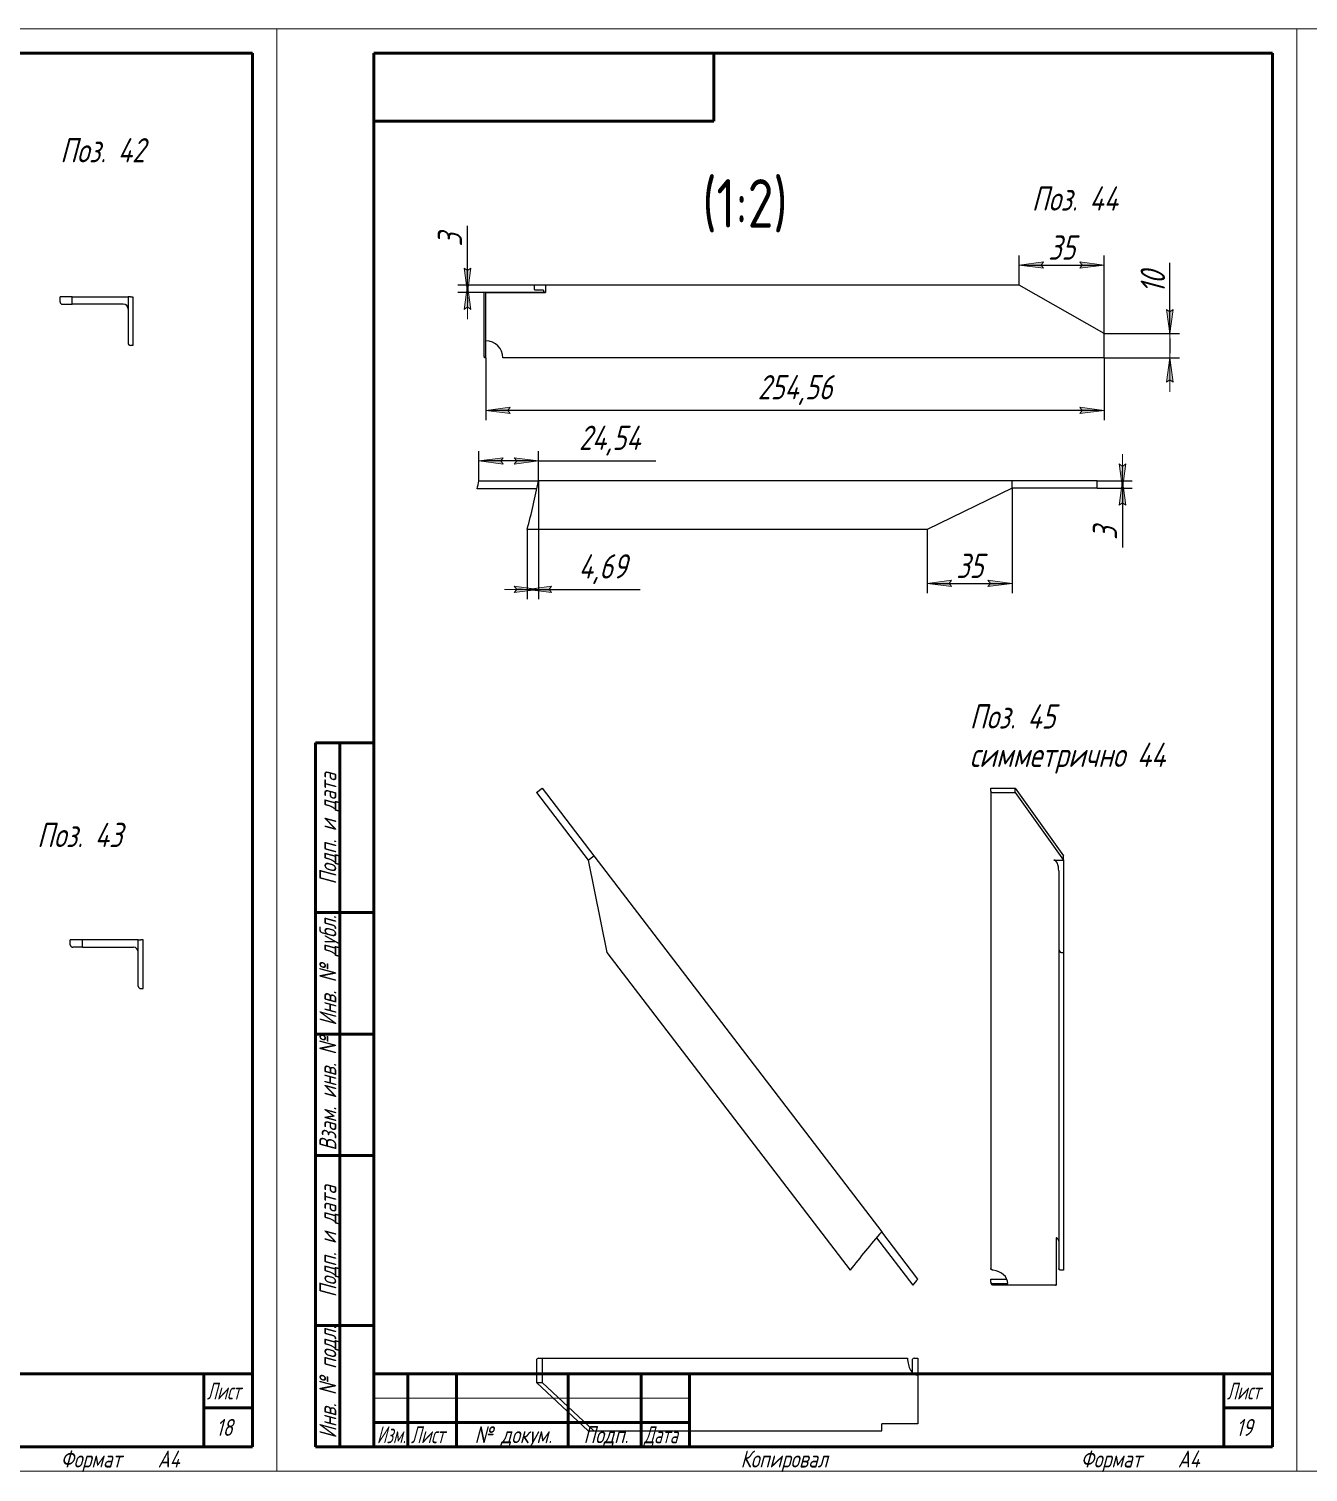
# Model space of a CAD drawing. Header units: millimetres. Extents: x 0 to 6300, y -537 to 1019.
# Drawn here: x 3939 to 4202.3, y -0.2 to 297 of the extents above; entities that cross this region are included whole.
import ezdxf

# ---------------------------------------------------------------- set-up
doc = ezdxf.new("R2010")
doc.units = ezdxf.units.MM
doc.linetypes.add('K5LT_BASIC', pattern=[0])
doc.linetypes.add('K5LT_THIN', pattern=[0])
doc.layers.add('Системный слой', color=7, linetype='Continuous')
doc.layers.add('Системный слой (1)', color=7, linetype='Continuous', true_color=0x909090)
doc.styles.add('KDIMTEXTSTYLE', font='GOST_AU.SHX', dxfattribs={"width": 0.96, "oblique": 15, "height": 5})
doc.styles.add('KTEXTSTYLE', font='GOST_AU.SHX', dxfattribs={"width": 0.96, "height": 5})
doc.dimstyles.new('KDIMSTYLE (0.50)', dxfattribs={"dimtxt": 5, "dimasz": 1, "dimexe": 2, "dimexo": 0, "dimgap": 1, "dimtad": 1, "dimlfac": 2, "dimtxsty": 'KDIMTEXTSTYLE', "dimsah": 1, "dimcen": 0, "dimdle": 1, "dimadec": 0, "dimazin": 0, "dimtfac": 0.667, "dimtmove": 0, "dimatfit": 3, "dimfxl": 1, "dimtvp": 1, "dimtolj": 1, "dimtzin": 0, "dimarcsym": 0})

# ---------------------------------------------------------------- blocks, each defined once
blk = doc.blocks.new('KDIMARROW_01')
at = {"layer": 'Системный слой'}
blk.add_hatch(color=0, dxfattribs=at).paths.add_polyline_path([(0, 0), (-5, 0.66), (-4.5, 0), (-5, -0.66)])
at = {"layer": 'Системный слой', "color": 0, "linetype": 'K5LT_THIN', "lineweight": 18}
for p, q in [((-4.5, 0), (-5, 0.66)), ((-5, 0.66), (0, 0)), ((0, 0), (-5, -0.66)), ((-5, -0.66), (-4.5, 0))]:
    blk.add_line(p, q, dxfattribs=at)
at = {"layer": 'Системный слой (1)', "color": 0, "linetype": 'K5LT_THIN', "lineweight": 18}
blk.add_line((0, 0), (-1, 0), dxfattribs=at)
blk = doc.blocks.new('D145')
at = {"color": 0, "lineweight": -2}
for p, q in [((4031.63, 203.89), (4031.63, 210.01)), ((4043.9, 203.89), (4043.9, 210.01)), ((4042.9, 208.01), (4032.63, 208.01)), ((4043.9, 208.01), (4068.03, 208.01))]:
    blk.add_line(p, q, dxfattribs=at)
at = {"layer": 'Defpoints', "color": 0}
for p in [(4031.63, 208.01), (4031.63, 203.89), (4043.9, 203.89)]:
    blk.add_point(p, dxfattribs=at)
at = {"color": 0, "lineweight": -2, "rotation": 180}
blk.add_blockref('KDIMARROW_01', (4031.63, 208.01), dxfattribs=at)
at = {"color": 0, "lineweight": -2}
blk.add_blockref('KDIMARROW_01', (4043.9, 208.01), dxfattribs=at)
at = {"color": 7, "insert": (4058.52, 212.2), "char_height": 5, "attachment_point": 5, "style": 'KDIMTEXTSTYLE'}
blk.add_mtext('\\A1;\\H5.0;\\W0.965;\\Q15;24,54', dxfattribs=at)
blk = doc.blocks.new('KDIMARROW_02')
at = {"layer": 'Системный слой'}
blk.add_hatch(color=0, dxfattribs=at).paths.add_polyline_path([(4.5, 0), (5, 0.66), (0, 0), (5, -0.66)])
at = {"layer": 'Системный слой', "color": 0, "linetype": 'K5LT_THIN', "lineweight": 18}
for p, q in [((5, 0.66), (0, 0)), ((0, 0), (5, -0.66)), ((0, 0), (7, 0)), ((4.5, 0), (5, 0.66)), ((5, -0.66), (4.5, 0))]:
    blk.add_line(p, q, dxfattribs=at)
at = {"layer": 'Системный слой (1)', "color": 0, "linetype": 'K5LT_THIN', "lineweight": 18}
blk.add_line((0, 0), (-1, 0), dxfattribs=at)
blk = doc.blocks.new('D146')
at = {"color": 0, "lineweight": -2}
for p, q in [((4043.9, 203.89), (4043.9, 179.57)), ((4041.55, 193.89), (4041.55, 179.57)), ((4040.55, 181.57), (4039.55, 181.57)), ((4041.55, 181.57), (4043.9, 181.57)), ((4043.9, 181.57), (4064.8, 181.57)), ((4044.9, 181.57), (4045.9, 181.57))]:
    blk.add_line(p, q, dxfattribs=at)
at = {"layer": 'Defpoints', "color": 0}
for p in [(4043.9, 203.89), (4041.55, 193.89), (4043.9, 181.57)]:
    blk.add_point(p, dxfattribs=at)
at = {"color": 0, "lineweight": -2, "rotation": 180}
blk.add_blockref('KDIMARROW_02', (4043.9, 181.57), dxfattribs=at)
at = {"color": 0, "lineweight": -2}
blk.add_blockref('KDIMARROW_02', (4041.55, 181.57), dxfattribs=at)
at = {"color": 7, "insert": (4057.1, 185.72), "char_height": 5, "attachment_point": 5, "style": 'KDIMTEXTSTYLE'}
blk.add_mtext('\\A1;\\H5.0;\\W0.965;\\Q15;4,69', dxfattribs=at)
blk = doc.blocks.new('D147')
at = {"color": 0, "lineweight": -2}
for p, q in [((4141.41, 202.39), (4141.41, 180.81)), ((4123.91, 193.89), (4123.91, 180.81)), ((4124.91, 182.81), (4140.41, 182.81))]:
    blk.add_line(p, q, dxfattribs=at)
at = {"layer": 'Defpoints', "color": 0}
for p in [(4141.41, 202.39), (4123.91, 193.89), (4141.41, 182.81)]:
    blk.add_point(p, dxfattribs=at)
at = {"color": 0, "lineweight": -2, "rotation": 180}
blk.add_blockref('KDIMARROW_01', (4123.91, 182.81), dxfattribs=at)
at = {"color": 0, "lineweight": -2}
blk.add_blockref('KDIMARROW_01', (4141.41, 182.81), dxfattribs=at)
at = {"color": 7, "insert": (4132.66, 186.41), "char_height": 5, "attachment_point": 5, "style": 'KDIMTEXTSTYLE'}
blk.add_mtext('\\A1;\\H5.0;\\W0.965;\\Q15;35', dxfattribs=at)
blk = doc.blocks.new('D148')
at = {"color": 0, "lineweight": -2}
for p, q in [((4164.12, 204.89), (4164.12, 205.89)), ((4158.91, 203.89), (4166.12, 203.89)), ((4158.91, 202.39), (4166.12, 202.39)), ((4164.12, 203.89), (4164.12, 202.39)), ((4164.12, 202.39), (4164.12, 190.21)), ((4164.12, 201.39), (4164.12, 200.39))]:
    blk.add_line(p, q, dxfattribs=at)
at = {"layer": 'Defpoints', "color": 0}
for p in [(4158.91, 203.89), (4158.91, 202.39), (4164.12, 202.39)]:
    blk.add_point(p, dxfattribs=at)
at = {"color": 0, "lineweight": -2}
for p, rotation in [((4164.12, 202.39), 90), ((4164.12, 203.89), 270)]:
    blk.add_blockref('KDIMARROW_02', p, dxfattribs=dict(at, rotation=rotation))
at = {"color": 7, "insert": (4160.52, 193.1), "char_height": 5, "attachment_point": 5, "rotation": 90, "style": 'KDIMTEXTSTYLE'}
blk.add_mtext('\\A1;\\H5.0;\\W0.965;\\Q15;3', dxfattribs=at)
blk = doc.blocks.new('D149')
at = {"color": 0, "lineweight": -2}
for p, q in [((4173.86, 234.24), (4173.86, 248.82)), ((4160.34, 234.24), (4175.86, 234.24)), ((4173.86, 233.24), (4173.86, 230.24)), ((4160.34, 229.24), (4175.86, 229.24))]:
    blk.add_line(p, q, dxfattribs=at)
at = {"layer": 'Defpoints', "color": 0}
for p in [(4160.34, 234.24), (4160.34, 229.24), (4173.86, 229.24)]:
    blk.add_point(p, dxfattribs=at)
at = {"color": 0, "lineweight": -2}
for p, rotation in [((4173.86, 234.24), 90), ((4173.86, 229.24), 270)]:
    blk.add_blockref('KDIMARROW_02', p, dxfattribs=dict(at, rotation=rotation))
at = {"color": 7, "insert": (4170.36, 244.8), "char_height": 5, "attachment_point": 5, "rotation": 90, "style": 'KDIMTEXTSTYLE'}
blk.add_mtext('\\A1;\\H5.0;\\W0.965;\\Q15;10', dxfattribs=at)
blk = doc.blocks.new('D150')
at = {"color": 0, "lineweight": -2}
for p, q in [((4142.84, 244.24), (4142.84, 250.35)), ((4160.34, 234.24), (4160.34, 250.35)), ((4143.84, 248.35), (4159.34, 248.35))]:
    blk.add_line(p, q, dxfattribs=at)
at = {"layer": 'Defpoints', "color": 0}
for p in [(4160.34, 248.35), (4142.84, 244.24), (4160.34, 234.24)]:
    blk.add_point(p, dxfattribs=at)
at = {"color": 0, "lineweight": -2, "rotation": 180}
blk.add_blockref('KDIMARROW_01', (4142.84, 248.35), dxfattribs=at)
at = {"color": 0, "lineweight": -2}
blk.add_blockref('KDIMARROW_01', (4160.34, 248.35), dxfattribs=at)
at = {"color": 7, "insert": (4151.59, 251.96), "char_height": 5, "attachment_point": 5, "style": 'KDIMTEXTSTYLE'}
blk.add_mtext('\\A1;\\H5.0;\\W0.965;\\Q15;35', dxfattribs=at)
blk = doc.blocks.new('D151')
at = {"color": 0, "lineweight": -2}
for p, q in [((4029.27, 244.24), (4029.27, 256.42)), ((4045.33, 244.24), (4027.27, 244.24)), ((4029.27, 245.24), (4029.27, 246.24)), ((4029.27, 244.24), (4029.27, 242.74)), ((4045.33, 242.74), (4027.27, 242.74)), ((4029.27, 241.74), (4029.27, 240.74))]:
    blk.add_line(p, q, dxfattribs=at)
at = {"layer": 'Defpoints', "color": 0}
for p in [(4045.33, 244.24), (4029.27, 242.74), (4045.33, 242.74)]:
    blk.add_point(p, dxfattribs=at)
at = {"color": 0, "lineweight": -2}
for p, rotation in [((4029.27, 242.74), 90), ((4029.27, 244.24), 270)]:
    blk.add_blockref('KDIMARROW_02', p, dxfattribs=dict(at, rotation=rotation))
at = {"color": 7, "insert": (4025.67, 253.53), "char_height": 5, "attachment_point": 5, "rotation": 90, "style": 'KDIMTEXTSTYLE'}
blk.add_mtext('\\A1;\\H5.0;\\W0.965;\\Q15;3', dxfattribs=at)
blk = doc.blocks.new('D152')
at = {"color": 0, "lineweight": -2}
for p, q in [((4033.06, 229.24), (4033.06, 216.42)), ((4160.34, 229.24), (4160.34, 216.42)), ((4159.34, 218.42), (4034.06, 218.42))]:
    blk.add_line(p, q, dxfattribs=at)
at = {"layer": 'Defpoints', "color": 0}
for p in [(4033.06, 229.24), (4160.34, 229.24), (4033.06, 218.42)]:
    blk.add_point(p, dxfattribs=at)
at = {"color": 0, "lineweight": -2, "rotation": 180}
blk.add_blockref('KDIMARROW_01', (4033.06, 218.42), dxfattribs=at)
at = {"color": 0, "lineweight": -2}
blk.add_blockref('KDIMARROW_01', (4160.34, 218.42), dxfattribs=at)
at = {"color": 7, "insert": (4096.7, 222.62), "char_height": 5, "attachment_point": 5, "style": 'KDIMTEXTSTYLE'}
blk.add_mtext('\\A1;\\H5.0;\\W0.965;\\Q15;254,56', dxfattribs=at)
blk = doc.blocks.new('U21')
at = {"color": 7, "linetype": 'K5LT_THIN', "lineweight": 18}
for p, q in [((3780, 0), (3780, 297)), ((3780, 297), (3990, 297)), ((3990, 297), (3990, 0)), ((3800, 15), (3865, 15)), ((3990, 0), (3780, 0))]:
    blk.add_line(p, q, dxfattribs=at)
at = {"color": 5, "linetype": 'K5LT_BASIC', "lineweight": 60, "true_color": 0x0000ff}
for p, q in [((3800, 5), (3800, 292)), ((3800, 292), (3985, 292)), ((3870, 292), (3870, 278)), ((3985, 292), (3985, 5)), ((3870, 278), (3800, 278)), ((3788, 5), (3788, 150)), ((3800, 150), (3788, 150)), ((3793, 5), (3793, 150)), ((3800, 115), (3788, 115)), ((3800, 90), (3788, 90)), ((3800, 65), (3788, 65)), ((3800, 30), (3788, 30)), ((3800, 20), (3985, 20)), ((3800, 5), (3800, 20)), ((3807, 5), (3807, 20)), ((3817, 5), (3817, 20)), ((3840, 5), (3840, 20)), ((3855, 5), (3855, 20)), ((3865, 5), (3865, 20)), ((3975, 5), (3975, 20)), ((3975, 13), (3985, 13)), ((3800, 10), (3807, 10)), ((3807, 10), (3817, 10)), ((3817, 10), (3840, 10)), ((3840, 10), (3855, 10)), ((3855, 10), (3865, 10)), ((3800, 5), (3788, 5)), ((3985, 5), (3800, 5))]:
    blk.add_line(p, q, dxfattribs=at)
at = {"color": 7, "char_height": 2.5, "attachment_point": 1, "rotation": 90, "style": 'KTEXTSTYLE'}
for s, insert in [('\\H3.5;\\W0.965;\\Q15;\\Q15;Подп. и дата', (3788.77, 120.8)), ('\\H3.5;\\W0.965;\\Q15;\\Q15;Инв. № дубл.', (3788.77, 91.71)), ('\\H3.5;\\W0.965;\\Q15;\\Q15;Взам. инв. №', (3788.77, 65.98)), ('\\H3.5;\\W0.965;\\Q15;\\Q15;Подп. и дата', (3788.77, 35.8)), ('\\H3.5;\\W0.965;\\Q15;\\Q15;Инв. № подл.', (3788.77, 6.71))]:
    blk.add_mtext(s, dxfattribs=dict(at, insert=insert))
at = {"color": 7, "char_height": 2.5, "attachment_point": 1, "style": 'KTEXTSTYLE'}
for s, insert in [('\\H3.5;\\W0.965;\\Q15;\\Q15;\\W0.816;Лист', (3975.6, 18.23)), ('\\H3.5;\\W0.965;\\Q15;\\Q15;\\W0.797;Изм.', (3800.61, 9.23)), ('\\H3.5;\\W0.965;\\Q15;\\Q15;\\W0.816;Лист', (3807.6, 9.23)), ('\\H3.5;\\W0.965;\\Q15;\\Q15;№ докум.', (3820.72, 9.23)), ('\\H3.5;\\W0.965;\\Q15;\\Q15;Подп.', (3843.15, 9.23)), ('\\H3.5;\\W0.965;\\Q15;\\Q15;\\W0.816;Дата', (3855.6, 9.23)), ('\\H3.5;\\W0.965;\\Q15;\\Q15;18', (3977.51, 10.73)), ('\\H3.5;\\W0.965;\\Q15;\\Q15;Копировал', (3875.5, 4.23)), ('\\H3.5;\\W0.965;\\Q15;\\Q15;Формат', (3945.5, 4.23)), ('\\H3.5;\\W0.965;\\Q15;\\Q15;A4', (3965.5, 4.23))]:
    blk.add_mtext(s, dxfattribs=dict(at, insert=insert))
blk = doc.blocks.new('U22')
at = {"color": 7, "linetype": 'K5LT_THIN', "lineweight": 18}
for p, q in [((3990, 0), (3990, 297)), ((3990, 297), (4200, 297)), ((4200, 297), (4200, 0)), ((4010, 15), (4075, 15)), ((4200, 0), (3990, 0))]:
    blk.add_line(p, q, dxfattribs=at)
at = {"color": 5, "linetype": 'K5LT_BASIC', "lineweight": 60, "true_color": 0x0000ff}
for p, q in [((4010, 5), (4010, 292)), ((4010, 292), (4195, 292)), ((4080, 292), (4080, 278)), ((4195, 292), (4195, 5)), ((4080, 278), (4010, 278)), ((3998, 5), (3998, 150)), ((4010, 150), (3998, 150)), ((4003, 5), (4003, 150)), ((4010, 115), (3998, 115)), ((4010, 90), (3998, 90)), ((4010, 65), (3998, 65)), ((4010, 30), (3998, 30)), ((4010, 20), (4195, 20)), ((4010, 5), (4010, 20)), ((4017, 5), (4017, 20)), ((4027, 5), (4027, 20)), ((4050, 5), (4050, 20)), ((4065, 5), (4065, 20)), ((4075, 5), (4075, 20)), ((4185, 5), (4185, 20)), ((4185, 13), (4195, 13)), ((4010, 10), (4017, 10)), ((4017, 10), (4027, 10)), ((4027, 10), (4050, 10)), ((4050, 10), (4065, 10)), ((4065, 10), (4075, 10)), ((4010, 5), (3998, 5)), ((4195, 5), (4010, 5))]:
    blk.add_line(p, q, dxfattribs=at)
at = {"color": 7, "char_height": 2.5, "attachment_point": 1, "rotation": 90, "style": 'KTEXTSTYLE'}
for s, insert in [('\\H3.5;\\W0.965;\\Q15;\\Q15;Подп. и дата', (3998.77, 120.8)), ('\\H3.5;\\W0.965;\\Q15;\\Q15;Инв. № дубл.', (3998.77, 91.71)), ('\\H3.5;\\W0.965;\\Q15;\\Q15;Взам. инв. №', (3998.77, 65.98)), ('\\H3.5;\\W0.965;\\Q15;\\Q15;Подп. и дата', (3998.77, 35.8)), ('\\H3.5;\\W0.965;\\Q15;\\Q15;Инв. № подл.', (3998.77, 6.71))]:
    blk.add_mtext(s, dxfattribs=dict(at, insert=insert))
at = {"color": 7, "char_height": 2.5, "attachment_point": 1, "style": 'KTEXTSTYLE'}
for s, insert in [('\\H3.5;\\W0.965;\\Q15;\\Q15;\\W0.816;Лист', (4185.6, 18.23)), ('\\H3.5;\\W0.965;\\Q15;\\Q15;\\W0.797;Изм.', (4010.61, 9.23)), ('\\H3.5;\\W0.965;\\Q15;\\Q15;\\W0.816;Лист', (4017.6, 9.23)), ('\\H3.5;\\W0.965;\\Q15;\\Q15;№ докум.', (4030.72, 9.23)), ('\\H3.5;\\W0.965;\\Q15;\\Q15;Подп.', (4053.15, 9.23)), ('\\H3.5;\\W0.965;\\Q15;\\Q15;\\W0.816;Дата', (4065.6, 9.23)), ('\\H3.5;\\W0.965;\\Q15;\\Q15;19', (4187.51, 10.73)), ('\\H3.5;\\W0.965;\\Q15;\\Q15;Копировал', (4085.5, 4.23)), ('\\H3.5;\\W0.965;\\Q15;\\Q15;Формат', (4155.5, 4.23)), ('\\H3.5;\\W0.965;\\Q15;\\Q15;A4', (4175.5, 4.23))]:
    blk.add_mtext(s, dxfattribs=dict(at, insert=insert))
blk = doc.blocks.new('U23')
at = {"color": 7, "linetype": 'K5LT_THIN', "lineweight": 18}
for p, q in [((4200, 0), (4200, 297)), ((4200, 297), (4410, 297)), ((4410, 297), (4410, 0)), ((4220, 15), (4285, 15)), ((4410, 0), (4200, 0))]:
    blk.add_line(p, q, dxfattribs=at)
at = {"color": 5, "linetype": 'K5LT_BASIC', "lineweight": 60, "true_color": 0x0000ff}
for p, q in [((4220, 5), (4220, 292)), ((4220, 292), (4405, 292)), ((4290, 292), (4290, 278)), ((4405, 292), (4405, 5)), ((4290, 278), (4220, 278)), ((4208, 5), (4208, 150)), ((4220, 150), (4208, 150)), ((4213, 5), (4213, 150)), ((4220, 115), (4208, 115)), ((4220, 90), (4208, 90)), ((4220, 65), (4208, 65)), ((4220, 30), (4208, 30)), ((4220, 20), (4405, 20)), ((4220, 5), (4220, 20)), ((4227, 5), (4227, 20)), ((4237, 5), (4237, 20)), ((4260, 5), (4260, 20)), ((4275, 5), (4275, 20)), ((4285, 5), (4285, 20)), ((4395, 5), (4395, 20)), ((4395, 13), (4405, 13)), ((4220, 10), (4227, 10)), ((4227, 10), (4237, 10)), ((4237, 10), (4260, 10)), ((4260, 10), (4275, 10)), ((4275, 10), (4285, 10)), ((4220, 5), (4208, 5)), ((4405, 5), (4220, 5))]:
    blk.add_line(p, q, dxfattribs=at)
at = {"color": 7, "char_height": 2.5, "attachment_point": 1, "rotation": 90, "style": 'KTEXTSTYLE'}
for s, insert in [('\\H3.5;\\W0.965;\\Q15;\\Q15;Подп. и дата', (4208.77, 120.8)), ('\\H3.5;\\W0.965;\\Q15;\\Q15;Инв. № дубл.', (4208.77, 91.71)), ('\\H3.5;\\W0.965;\\Q15;\\Q15;Взам. инв. №', (4208.77, 65.98)), ('\\H3.5;\\W0.965;\\Q15;\\Q15;Подп. и дата', (4208.77, 35.8)), ('\\H3.5;\\W0.965;\\Q15;\\Q15;Инв. № подл.', (4208.77, 6.71))]:
    blk.add_mtext(s, dxfattribs=dict(at, insert=insert))
at = {"color": 7, "char_height": 2.5, "attachment_point": 1, "style": 'KTEXTSTYLE'}
for s, insert in [('\\H3.5;\\W0.965;\\Q15;\\Q15;\\W0.816;Лист', (4395.6, 18.23)), ('\\H3.5;\\W0.965;\\Q15;\\Q15;\\W0.797;Изм.', (4220.61, 9.23)), ('\\H3.5;\\W0.965;\\Q15;\\Q15;\\W0.816;Лист', (4227.6, 9.23)), ('\\H3.5;\\W0.965;\\Q15;\\Q15;№ докум.', (4240.72, 9.23)), ('\\H3.5;\\W0.965;\\Q15;\\Q15;Подп.', (4263.15, 9.23)), ('\\H3.5;\\W0.965;\\Q15;\\Q15;\\W0.816;Дата', (4275.6, 9.23)), ('\\H3.5;\\W0.965;\\Q15;\\Q15;20', (4397.14, 10.73)), ('\\H3.5;\\W0.965;\\Q15;\\Q15;Копировал', (4295.5, 4.23)), ('\\H3.5;\\W0.965;\\Q15;\\Q15;Формат', (4365.5, 4.23)), ('\\H3.5;\\W0.965;\\Q15;\\Q15;A4', (4385.5, 4.23))]:
    blk.add_mtext(s, dxfattribs=dict(at, insert=insert))

msp = doc.modelspace()

# ---------------------------------------------------------------- linework, layer by layer
at = {"color": 3}
for p, q in [((4045.328, 244.2405), (4042.981, 244.2405)), ((4042.981, 244.2405), (4042.981, 243.7405)), ((4045.328, 244.2405), (4045.328, 242.7405)), ((4142.8407, 244.2405), (4045.328, 244.2405)), ((4160.3407, 234.2405), (4142.8407, 244.2405)), ((3947.9066, 241.7978), (3945.4066, 241.7978)), ((3945.4066, 240.7978), (3945.4066, 241.7978)), ((3947.9066, 240.2978), (3947.9066, 241.7978)), ((3947.9066, 241.7978), (3958.4066, 241.7978)), ((3958.4066, 241.7978), (3959.4066, 241.7978)), ((3959.9066, 241.7978), (3959.4066, 241.7978)), ((3959.4066, 241.7978), (3959.4066, 239.2978)), ((3959.9066, 241.7978), (3960.4066, 241.7978)), ((3960.4066, 241.7978), (3960.4066, 231.7978)), ((4033.0602, 242.7405), (4032.692, 242.7405)), ((4032.7228, 229.7405), (4032.7228, 242.2405)), ((4033.0602, 242.7405), (4045.328, 242.7405)), ((4033.0602, 232.7405), (4033.0602, 242.7405)), ((4043.1127, 243.2405), (4044.7972, 243.2405)), ((3945.9066, 240.2978), (3947.9066, 240.2978)), ((3958.4066, 240.2978), (3947.9066, 240.2978)), ((3959.4066, 239.2978), (3959.4066, 232.2978)), ((4033.0602, 229.2405), (4033.0602, 232.7405)), ((4160.3407, 229.2405), (4160.3407, 234.2405)), ((3960.4066, 231.7978), (3959.9066, 231.7978)), ((4033.0602, 229.2405), (4032.8369, 229.2405)), ((4160.3407, 229.2405), (4036.5602, 229.2405)), ((4043.5587, 202.258), (4031.2654, 202.258)), ((4031.6337, 203.892), (4043.9014, 203.892)), ((4141.4142, 203.892), (4043.9014, 203.892)), ((4141.4142, 202.392), (4123.9142, 193.892)), ((4141.4142, 202.392), (4141.4142, 203.892)), ((4158.9142, 203.892), (4141.4142, 203.892)), ((4158.9142, 202.392), (4141.4142, 202.392)), ((4158.9142, 202.392), (4158.9142, 203.892)), ((4123.9142, 193.892), (4041.5544, 193.892)), ((4043.4743, 139.719), (4044.6657, 140.6303)), ((4043.4743, 139.719), (4054.1063, 125.819)), ((4044.6657, 140.6303), (4055.2977, 126.7303)), ((4136.9943, 140.0228), (4136.9943, 140.6303)), ((4136.9943, 140.6303), (4141.9943, 140.6303)), ((4136.9943, 140.0228), (4136.9943, 41.7058)), ((4137.4943, 139.719), (4141.9943, 139.719)), ((4141.9943, 139.719), (4141.9943, 140.6303)), ((4141.9943, 140.6303), (4151.9943, 126.7303)), ((4141.9943, 139.719), (4151.9943, 125.819)), ((4054.1063, 125.819), (4055.2977, 126.7303)), ((4054.1063, 125.819), (4057.9869, 106.7549)), ((4055.2977, 126.7303), (4114.5411, 49.2774)), ((4149.9943, 125.819), (4151.9943, 125.819)), ((4151.9943, 125.819), (4151.9943, 126.7303)), ((4151.9943, 125.819), (4151.9943, 106.7549)), ((4150.9943, 123.5762), (4150.9943, 107.8763)), ((3949.9993, 109.3669), (3947.4993, 109.3669)), ((3947.4993, 108.3669), (3947.4993, 109.3669)), ((3949.9993, 107.8669), (3947.9993, 107.8669)), ((3949.9993, 107.8669), (3949.9993, 109.3669)), ((3960.4993, 109.3669), (3949.9993, 109.3669)), ((3949.9993, 107.8669), (3960.4993, 107.8669)), ((3961.4993, 109.3669), (3960.4993, 109.3669)), ((3961.4993, 109.3669), (3961.9993, 109.3669)), ((3961.4993, 106.8669), (3961.4993, 109.3669)), ((3962.4993, 109.3669), (3961.9993, 109.3669)), ((3962.4993, 99.3669), (3962.4993, 109.3669)), ((4150.9943, 107.8763), (4150.9943, 41.7462)), ((3961.4993, 99.8669), (3961.4993, 106.8669)), ((4057.9869, 106.7549), (4108.0242, 41.3378)), ((4151.4943, 106.7549), (4151.9943, 106.7549)), ((4151.9943, 106.7549), (4151.9943, 41.3378)), ((3961.9993, 99.3669), (3962.4993, 99.3669)), ((4113.4515, 48.0125), (4120.9202, 38.2481)), ((4121.9943, 39.5333), (4114.5411, 49.2774)), ((4150.4943, 48.0125), (4150.4943, 38.2481)), ((4136.9943, 38.9258), (4136.9943, 39.5333)), ((4136.9943, 39.5333), (4140.3009, 39.5333)), ((4136.9943, 38.9258), (4136.9943, 38.7484)), ((4151.9943, 41.3378), (4151.4943, 41.3378)), ((4137.4943, 38.622), (4140.4943, 38.622)), ((4137.4943, 38.354), (4149.9943, 38.354)), ((4043.4743, 22.7481), (4043.4743, 18.2481)), ((4043.8714, 23.2481), (4044.6657, 23.2481)), ((4044.6657, 23.2481), (4119.8679, 23.2481)), ((4044.6657, 23.2481), (4044.6657, 18.2481)), ((4120.8029, 22.7481), (4120.8029, 20.3491)), ((4121.2001, 23.2481), (4121.9943, 23.2481)), ((4121.9943, 23.2481), (4121.9943, 19.7481)), ((4043.4743, 18.2481), (4044.6657, 18.2481)), ((4043.4743, 18.2481), (4054.1063, 8.2481)), ((4044.6657, 18.2481), (4055.2977, 8.2481)), ((4121.9943, 19.7481), (4121.9943, 9.7481)), ((4121.9943, 9.7481), (4114.5411, 9.7481)), ((4114.5411, 8.2481), (4114.5411, 9.7481)), ((4054.1063, 8.2481), (4055.2977, 8.2481)), ((4055.2977, 8.2481), (4114.5411, 8.2481))]:
    msp.add_line(p, q, dxfattribs=at)
for centre, radius, start, end in [((3945.9066, 240.7978), 0.5, 180, 270), ((3958.4066, 239.2978), 1, 0, 90), ((3959.9066, 232.2978), 0.5, 180, 270), ((4033.0602, 229.2405), 3.5, 360, 90), ((3866.5871, 240.2322), 169, 347.014802, 347.582664), ((3866.5871, 240.2322), 181, 345.165773, 348.417738), ((3947.9993, 108.3669), 0.5, 180, 270), ((3960.4993, 106.8669), 1, 0, 90), ((3961.9993, 99.8669), 0.5, 180, 270), ((4251.1321, -69.4824), 181, 138.994486, 142.246451), ((4251.1321, -69.4824), 169, 139.82956, 140.397422)]:
    msp.add_arc(centre, radius, start, end, dxfattribs=at)
for centre, major_axis, ratio, start_param, end_param in [((4137.4943, 140.0228), (-0.5, 0), 0.60754532, 0, 1.57079633), ((4149.9943, 123.5762), (0, -2.2428), 0.44586368, 1.57079633, 3.14159265), ((4151.4943, 107.8763), (0, -1.1214), 0.44586368, 4.71238898, 6.28318531), ((4137.4943, 38.9258), (-0.5, 0), 0.60754532, 0, 1.57079633), ((4136.9943, 38.622), (3.5, 0), 0.79428502, 0, 1.42744876), ((4043.8714, 22.7481), (0, 0.5), 0.79428502, 0, 1.57079633), ((4121.9943, 23.2481), (0, -3.5), 0.60754532, 4.71238898, 6.28318531), ((4121.2001, 22.7481), (0, 0.5), 0.79428502, 0, 1.57079633)]:
    msp.add_ellipse(centre, major_axis=major_axis, ratio=ratio, start_param=start_param, end_param=end_param, dxfattribs=at)
for points, knots in [([(4042.981, 243.7405), (4042.981, 243.6907), (4042.9844, 243.606), (4042.997, 243.4948), (4043.0134, 243.4067), (4043.0365, 243.327), (4043.0696, 243.2595), (4043.097, 243.2405), (4043.1127, 243.2405)], [0, 0, 0, 0, 1.6792706, 2.87086333, 4.08946688, 5.34774586, 6.92245322, 9, 9, 9, 9]), ([(4032.7228, 242.2405), (4032.7228, 242.3782), (4032.7145, 242.5508), (4032.6965, 242.7066), (4032.692, 242.7405)], [0, 0, 0, 0, 3.87926022, 5, 5, 5, 5]), ([(4044.7972, 243.2405), (4044.8111, 243.2405), (4044.8361, 243.2297), (4044.8734, 243.1831), (4044.9077, 243.1094), (4044.9405, 243.001), (4044.9663, 242.8768), (4044.98, 242.7832), (4044.9853, 242.7405)], [0, 0, 0, 0, 1.63859844, 2.96285232, 4.58210205, 6.11761504, 7.75035314, 9, 9, 9, 9]), ([(4032.8369, 229.2405), (4032.8274, 229.2405), (4032.8097, 229.2504), (4032.784, 229.2929), (4032.7621, 229.3576), (4032.74, 229.463), (4032.7259, 229.5931), (4032.7228, 229.6984), (4032.7228, 229.7405)], [0, 0, 0, 0, 1.4627244, 2.71438624, 4.16826604, 5.43808174, 7.59021297, 9, 9, 9, 9]), ([(4150.9943, 47.337), (4150.9943, 47.3863), (4150.9835, 47.4755), (4150.9397, 47.6013), (4150.8763, 47.7117), (4150.7997, 47.8036), (4150.6971, 47.8969), (4150.5968, 47.9632), (4150.516, 48.0027), (4150.4943, 48.0125)], [0, 0, 0, 0, 1.82066493, 3.29205814, 4.78736142, 6.26050072, 7.30644004, 9.29454756, 10, 10, 10, 10]), ([(4137.4943, 41.3735), (4137.4606, 41.3774), (4137.3994, 41.3875), (4137.3317, 41.405), (4137.2813, 41.4213), (4137.2523, 41.4322), (4137.2224, 41.4448), (4137.1982, 41.456), (4137.1612, 41.4754), (4137.1232, 41.4993), (4137.0865, 41.5281), (4137.0574, 41.5564), (4137.0326, 41.5873), (4137.0112, 41.6241), (4136.9975, 41.6633), (4136.9943, 41.6923), (4136.9943, 41.7058)], [0, 0, 0, 0, 2.17739953, 3.99629062, 4.62006342, 5.73755173, 6.10529493, 6.87728246, 7.64085229, 9.1811292, 10.3028698, 11.44851745, 12.71601956, 13.93488546, 15.57719231, 17, 17, 17, 17]), ([(4151.4943, 41.3378), (4151.4495, 41.3378), (4151.375, 41.3461), (4151.2714, 41.3777), (4151.189, 41.4195), (4151.1173, 41.4745), (4151.0523, 41.5473), (4151.0057, 41.6389), (4150.9943, 41.7119), (4150.9943, 41.7462)], [0, 0, 0, 0, 1.68221681, 2.80338072, 4.15563577, 5.34008669, 6.53768536, 8.37802157, 10, 10, 10, 10]), ([(4136.9943, 38.7484), (4136.9943, 38.7153), (4137.0042, 38.6539), (4137.0449, 38.5687), (4137.1022, 38.4994), (4137.173, 38.4433), (4137.2667, 38.3928), (4137.3759, 38.3609), (4137.4603, 38.354), (4137.4943, 38.354)], [0, 0, 0, 0, 1.62524933, 3.01598472, 4.43359119, 5.6369797, 6.83389613, 8.73248267, 10, 10, 10, 10]), ([(4149.9943, 38.354), (4150.0729, 38.354), (4150.2262, 38.3396), (4150.3901, 38.2928), (4150.4758, 38.2566), (4150.4943, 38.2481)], [0, 0, 0, 0, 2.65628224, 5.26531374, 6, 6, 6, 6])]:
    msp.add_open_spline(points, degree=3, knots=knots, dxfattribs=at)

# ---------------------------------------------------------------- block references
for name in ['U21', 'U22', 'U23']:
    msp.add_blockref(name, (0, 0))

# ---------------------------------------------------------------- texts
at = {"color": 7, "char_height": 2.5, "attachment_point": 1, "style": 'KTEXTSTYLE'}
for s, insert in [('\\H3.5;\\W0.965;\\Q15;\\Q15;\\H5.00;Поз. 42', (3945.4066, 274.4994)), ('\\H3.5;\\W0.965;\\Q15;\\Q0;\\H10.00;{\\c16711680;(1:2)}', (4077.6333, 266.0581)), ('\\H3.5;\\W0.965;\\Q15;\\Q15;\\H5.00;Поз. 44', (4145.4349, 264.5575)), ('\\H3.5;\\W0.965;\\Q15;\\Q15;\\H5.00;Поз. 45', (4132.6642, 157.8998)), ('\\H3.5;\\W0.965;\\Q15;\\Q15;\\H5.00;симметрично 44', (4132.6642, 149.9925)), ('\\H3.5;\\W0.965;\\Q15;\\Q15;\\H5.00;Поз. 43', (3940.6598, 133.4859))]:
    msp.add_mtext(s, dxfattribs=dict(at, insert=insert))

# ---------------------------------------------------------------- dimensions: what is measured, and where the dimension line sits
at = {"color": 7}
for base, p1, p2, picture, middle in [((4029.2699, 242.7405), (4045.328, 244.2405), (4045.328, 242.7405), 'D151', (4029.2699, 253.5346)), ((4173.8582, 229.2405), (4160.3407, 234.2405), (4160.3407, 229.2405), 'D149', (4173.8582, 244.7964)), ((4164.1189, 202.392), (4158.9142, 203.892), (4158.9142, 202.392), 'D148', (4164.1189, 193.0979))]:
    dim = msp.add_linear_dim(base=base, p1=p1, p2=p2, angle=90, dimstyle='KDIMSTYLE (0.50)', override={"dimexo": 0, "dimpost": '\\H5.0;\\W0.965;\\Q15;<>', "dimblk1": 'KDIMARROW_02', "dimblk2": 'KDIMARROW_02', "dimse1": 0, "dimse2": 0, "dimclrt": 7, "dimtolj": 1}, dxfattribs=at)
    dim.commit()
    dim.dimension.update_dxf_attribs({"geometry": picture, "text_midpoint": middle, "dimtype": 160})
for base, p1, p2, override, picture, middle in [((4160.3407, 248.3522), (4142.8407, 244.2405), (4160.3407, 234.2405), {"dimexo": 0, "dimpost": '\\H5.0;\\W0.965;\\Q15;<>', "dimblk1": 'KDIMARROW_01', "dimblk2": 'KDIMARROW_01', "dimse1": 0, "dimse2": 0, "dimclrt": 7, "dimtolj": 1}, 'D150', (4151.5907, 248.3522)), ((4033.0602, 218.4246), (4160.3407, 229.2405), (4033.0602, 229.2405), {"dimexo": 0, "dimpost": '\\H5.0;\\W0.965;\\Q15;<>', "dimblk1": 'KDIMARROW_01', "dimblk2": 'KDIMARROW_01', "dimse1": 0, "dimse2": 0, "dimclrt": 7, "dimtolj": 1}, 'D152', (4096.7005, 218.4246)), ((4031.6337, 208.0079), (4043.9014, 203.892), (4031.6337, 203.892), {"dimexo": 0, "dimpost": '\\H5.0;\\W0.965;\\Q15;<>', "dimblk1": 'KDIMARROW_01', "dimblk2": 'KDIMARROW_01', "dimse1": 0, "dimse2": 0, "dimclrt": 7, "dimtolj": 1}, 'D145', (4058.5219, 208.0079)), ((4043.9014, 181.5711), (4041.5544, 193.892), (4043.9014, 203.892), {"dimexo": 0, "dimpost": '\\H5.0;\\W0.965;\\Q15;<>', "dimblk1": 'KDIMARROW_02', "dimblk2": 'KDIMARROW_02', "dimse1": 0, "dimse2": 0, "dimclrt": 7, "dimtolj": 1}, 'D146', (4057.1022, 181.5711)), ((4141.4142, 182.8085), (4123.9142, 193.892), (4141.4142, 202.392), {"dimexo": 0, "dimpost": '\\H5.0;\\W0.965;\\Q15;<>', "dimblk1": 'KDIMARROW_01', "dimblk2": 'KDIMARROW_01', "dimse1": 0, "dimse2": 0, "dimclrt": 7, "dimtolj": 1}, 'D147', (4132.6642, 182.8085))]:
    dim = msp.add_linear_dim(base=base, p1=p1, p2=p2, dimstyle='KDIMSTYLE (0.50)', override=override, dxfattribs=at)
    dim.commit()
    dim.dimension.update_dxf_attribs({"geometry": picture, "text_midpoint": middle, "dimtype": 160})

doc.saveas('drawing.dxf')
